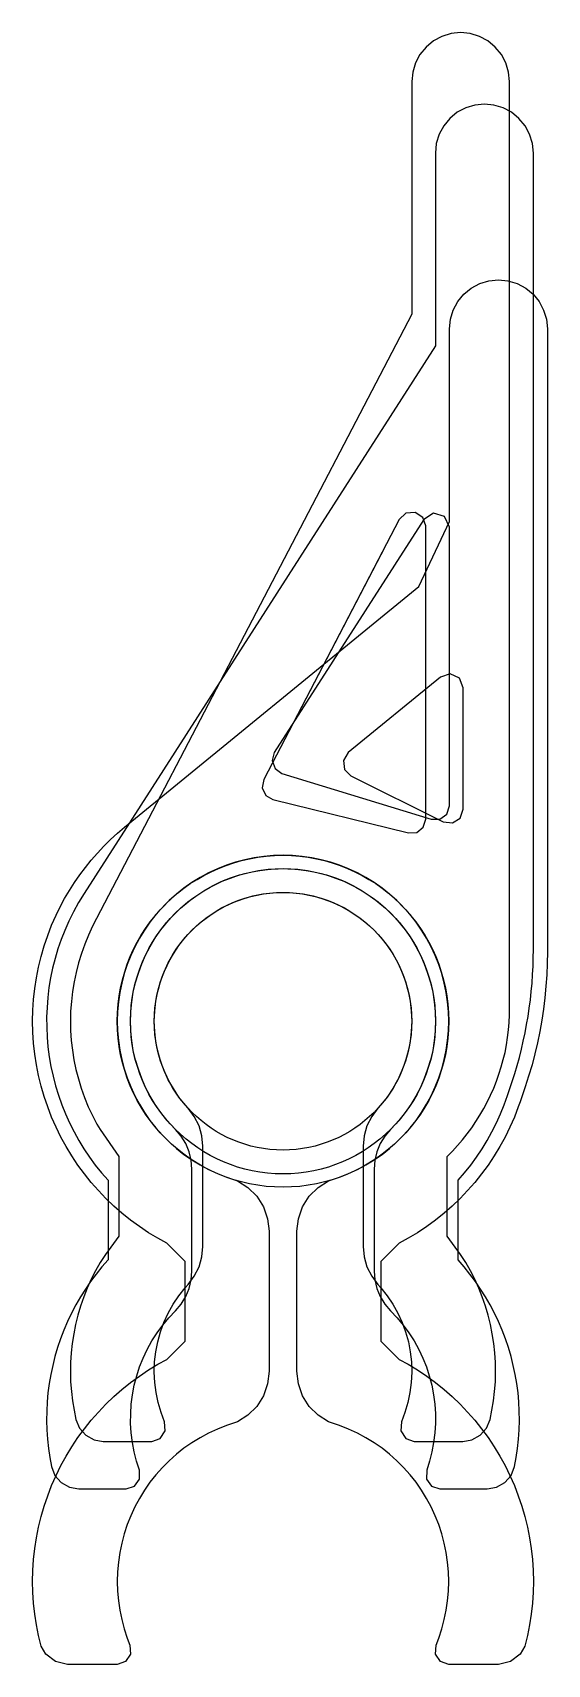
# Model space of a CAD drawing. Extents: x -18 to 19, y -46 to 71.
import ezdxf

# ---------------------------------------------------------------- set-up
doc = ezdxf.new("R2010")
doc.units = 0
doc.header["$MEASUREMENT"] = 0
doc.layers.get('0').update_dxf_attribs({"linetype": 'CONTINUOUS'})
for name, color, linetype in [('EMT12_PS_Bracket_Cutout', 6, 'CONTINUOUS'), ('EMT12_PS_Bracket_Outline', 4, 'CONTINUOUS'), ('EMT34_PS_Bracket_Cutout', 1, 'CONTINUOUS'), ('EMT34_PS_Bracket_Outline', 3, 'CONTINUOUS'), ('PVC12_PS_Bracket_Cutout', 2, 'CONTINUOUS'), ('PVC12_PS_Bracket_Outline', 142, 'CONTINUOUS')]:
    doc.layers.add(name, color=color, linetype=linetype)

msp = doc.modelspace()

# ---------------------------------------------------------------- linework, layer by layer
for radius in [11.85, 10.9, 9.2]:
    msp.add_circle((0, 0), radius)
at = {"layer": 'EMT12_PS_Bracket_Cutout'}
msp.add_lwpolyline([(7.31, 33.91), (-1.37, 17.26), (-1.48, 16.68), (-1.23, 16.13), (-0.72, 15.83), (8.96, 13.45), (9.56, 13.49), (10.02, 13.86), (10.2, 14.42), (10.2, 35.37), (9.99, 35.98), (9.44, 36.34), (8.79, 36.28), (8.31, 35.83), (-1.37, 17.26)], dxfattribs=at)
at = {"layer": 'EMT12_PS_Bracket_Outline'}
msp.add_lwpolyline([(16.13, 67.78), (15.93, 68.44), (15.61, 69.04), (15.17, 69.57), (14.64, 70.01), (14.04, 70.33), (13.38, 70.53), (12.7, 70.6), (12.02, 70.53), (11.36, 70.33), (10.76, 70.01), (10.23, 69.57), (9.79, 69.04), (9.47, 68.44), (9.27, 67.78), (9.2, 67.1), (9.2, 50.5), (-13.61, 6.78), (-13.9, 6.14), (-14.17, 5.5), (-14.41, 4.84), (-14.62, 4.17), (-14.79, 3.49), (-14.94, 2.81), (-15.05, 2.12), (-15.13, 1.42), (-15.18, 0.72), (-15.2, 0.03), (-15.19, -0.67), (-15.14, -1.37), (-15.06, -2.07), (-14.95, -2.76), (-14.8, -3.44), (-14.63, -4.12), (-14.43, -4.79), (-14.19, -5.45), (-13.92, -6.1), (-13.63, -6.73), (-13.3, -7.35), (-13.08, -7.74), (-11.73, -9.66), (-11.73, -15.34), (-12.7, -16.65), (-13.06, -17.23), (-13.4, -17.82), (-13.71, -18.43), (-13.99, -19.06), (-14.24, -19.69), (-14.47, -20.34), (-14.66, -21), (-14.83, -21.66), (-14.96, -22.33), (-15.07, -23.01), (-15.14, -23.69), (-15.19, -24.38), (-15.2, -25.06), (-15.18, -25.74), (-15.13, -26.43), (-15.05, -27.11), (-14.94, -27.78), (-14.8, -28.45), (-14.54, -29.07), (-14.1, -29.57), (-13.51, -29.89), (-12.85, -30), (-9.38, -30), (-8.77, -29.79), (-8.42, -29.25), (-8.46, -28.61), (-8.72, -27.93), (-8.93, -27.23), (-9.07, -26.51), (-9.17, -25.79), (-9.2, -25.06), (-9.18, -24.33), (-9.09, -23.61), (-8.96, -22.89), (-8.76, -22.19), (-8.51, -21.51), (-8.21, -20.84), (-7.85, -20.21), (-7.45, -19.6), (-7, -19.03), (-6.78, -18.79), (-6.34, -18.2), (-6, -17.53), (-5.8, -16.82), (-5.73, -16.08), (-5.73, -8.92), (-5.8, -8.18), (-6, -7.47), (-6.34, -6.8), (-6.78, -6.21), (-7, -5.97), (-7.44, -5.41), (-7.84, -4.81), (-8.2, -4.18), (-8.5, -3.52), (-8.75, -2.84), (-8.95, -2.15), (-9.09, -1.44), (-9.17, -0.72), (-9.2, 0), (-9.17, 0.72), (-9.09, 1.44), (-8.95, 2.15), (-8.75, 2.84), (-8.5, 3.52), (-8.2, 4.18), (-7.84, 4.81), (-7.44, 5.41), (-7, 5.97), (-6.51, 6.51), (-5.97, 7), (-5.41, 7.44), (-4.81, 7.84), (-4.18, 8.2), (-3.52, 8.5), (-2.84, 8.75), (-2.15, 8.95), (-1.44, 9.09), (-0.72, 9.17), (0, 9.2), (0.72, 9.17), (1.44, 9.09), (2.15, 8.95), (2.84, 8.75), (3.52, 8.5), (4.18, 8.2), (4.81, 7.84), (5.41, 7.44), (5.97, 7), (6.51, 6.51), (7, 5.97), (7.44, 5.41), (7.84, 4.81), (8.2, 4.18), (8.5, 3.52), (8.75, 2.84), (8.95, 2.15), (9.09, 1.44), (9.17, 0.72), (9.2, 0), (9.17, -0.72), (9.09, -1.44), (8.95, -2.15), (8.75, -2.84), (8.5, -3.52), (8.2, -4.18), (7.84, -4.81), (7.44, -5.41), (7, -5.97), (6.78, -6.21), (6.34, -6.8), (6, -7.47), (5.8, -8.18), (5.73, -8.92), (5.73, -16.08), (5.8, -16.82), (6, -17.53), (6.34, -18.2), (6.78, -18.79), (7, -19.03), (7.45, -19.6), (7.85, -20.21), (8.21, -20.84), (8.51, -21.51), (8.76, -22.19), (8.96, -22.89), (9.09, -23.61), (9.18, -24.33), (9.2, -25.06), (9.17, -25.79), (9.07, -26.51), (8.93, -27.23), (8.72, -27.93), (8.46, -28.61), (8.42, -29.25), (8.77, -29.79), (9.38, -30), (12.85, -30), (13.51, -29.89), (14.1, -29.57), (14.54, -29.07), (14.8, -28.45), (14.94, -27.78), (15.05, -27.11), (15.13, -26.43), (15.18, -25.74), (15.2, -25.06), (15.19, -24.38), (15.14, -23.69), (15.07, -23.01), (14.96, -22.33), (14.83, -21.66), (14.66, -21), (14.47, -20.34), (14.24, -19.69), (13.99, -19.06), (13.71, -18.43), (13.4, -17.82), (13.06, -17.23), (12.7, -16.65), (11.73, -15.34), (11.73, -9.66), (12.11, -9.28), (12.48, -8.88), (12.83, -8.47), (13.17, -8.05), (13.49, -7.62), (13.79, -7.17), (14.08, -6.71), (14.35, -6.24), (14.6, -5.77), (14.84, -5.28), (15.06, -4.79), (15.26, -4.29), (15.44, -3.78), (15.6, -3.26), (15.74, -2.74), (15.87, -2.22), (15.97, -1.69), (16.06, -1.15), (16.12, -0.62), (16.17, -0.08), (16.19, 0.46), (16.2, 1), (16.2, 67.1)], close=True, dxfattribs=at)
at = {"layer": 'EMT34_PS_Bracket_Cutout'}
msp.add_lwpolyline([(4.67, 19.19), (4.33, 18.63), (4.4, 17.99), (4.86, 17.52), (11.45, 14.24), (12.11, 14.16), (12.67, 14.51), (12.89, 15.14), (12.89, 23.8), (12.62, 24.49), (11.96, 24.8), (11.26, 24.58)], close=True, dxfattribs=at)
at = {"layer": 'EMT34_PS_Bracket_Outline'}
msp.add_lwpolyline([(11.97, 50.13), (12.17, 50.79), (12.49, 51.39), (12.93, 51.92), (13.46, 52.36), (14.06, 52.68), (14.72, 52.88), (15.4, 52.95), (16.08, 52.88), (16.74, 52.68), (17.35, 52.36), (17.88, 51.92), (18.31, 51.39), (18.63, 50.79), (18.83, 50.13), (18.9, 49.45), (18.9, 4.95), (18.89, 4.13), (18.86, 3.31), (18.8, 2.5), (18.72, 1.68), (18.62, 0.87), (18.5, 0.07), (18.36, -0.74), (18.19, -1.54), (18, -2.33), (17.8, -3.12), (17.56, -3.91), (17.31, -4.68), (16.95, -5.75), (16.82, -6.12), (16.54, -6.85), (16.22, -7.57), (15.88, -8.27), (15.5, -8.95), (15.1, -9.62), (14.66, -10.27), (14.2, -10.9), (13.71, -11.51), (13.2, -12.09), (12.66, -12.66), (12.09, -13.2), (11.51, -13.71), (10.9, -14.2), (10.27, -14.66), (9.62, -15.1), (8.95, -15.5), (8.31, -15.85), (7, -17.16), (7, -22.84), (8.31, -24.15), (8.95, -24.5), (9.62, -24.9), (10.27, -25.34), (10.9, -25.8), (11.51, -26.29), (12.09, -26.8), (12.66, -27.34), (13.2, -27.91), (13.71, -28.49), (14.2, -29.1), (14.66, -29.73), (15.1, -30.38), (15.5, -31.05), (15.88, -31.73), (16.22, -32.43), (16.54, -33.15), (16.82, -33.88), (17.07, -34.62), (17.29, -35.37), (17.48, -36.13), (17.63, -36.89), (17.75, -37.66), (17.83, -38.44), (17.88, -39.22), (17.9, -40), (17.88, -40.78), (17.83, -41.56), (17.75, -42.34), (17.63, -43.11), (17.48, -43.87), (17.29, -44.63), (16.96, -45.19), (16.26, -45.73), (15.4, -45.93), (11.86, -45.93), (11.26, -45.72), (10.9, -45.19), (10.94, -44.56), (11.14, -44.05), (11.35, -43.4), (11.53, -42.73), (11.67, -42.06), (11.77, -41.38), (11.83, -40.69), (11.85, -40), (11.83, -39.31), (11.77, -38.62), (11.67, -37.94), (11.53, -37.27), (11.35, -36.6), (11.14, -35.95), (10.88, -35.31), (10.59, -34.68), (10.26, -34.07), (9.9, -33.49), (9.51, -32.92), (9.08, -32.38), (8.62, -31.87), (8.13, -31.38), (7.62, -30.92), (7.08, -30.49), (6.51, -30.1), (5.93, -29.74), (5.32, -29.41), (4.69, -29.12), (4.05, -28.86), (3.26, -28.61), (2.51, -28.13), (1.87, -27.5), (1.4, -26.74), (1.1, -25.89), (1, -25), (1, -15), (1.1, -14.11), (1.4, -13.26), (1.87, -12.5), (2.51, -11.87), (3.26, -11.39), (4.05, -11.14), (4.69, -10.88), (5.32, -10.59), (5.93, -10.26), (6.51, -9.9), (7.08, -9.51), (7.62, -9.08), (8.13, -8.62), (8.62, -8.13), (9.08, -7.62), (9.51, -7.08), (9.9, -6.51), (10.26, -5.93), (10.59, -5.32), (10.88, -4.69), (11.14, -4.05), (11.35, -3.4), (11.53, -2.73), (11.67, -2.06), (11.77, -1.38), (11.83, -0.69), (11.85, 0), (11.83, 0.69), (11.77, 1.38), (11.67, 2.06), (11.53, 2.73), (11.35, 3.4), (11.14, 4.05), (10.88, 4.69), (10.59, 5.32), (10.26, 5.93), (9.9, 6.51), (9.51, 7.08), (9.08, 7.62), (8.62, 8.13), (8.13, 8.62), (7.62, 9.08), (7.08, 9.51), (6.51, 9.9), (5.93, 10.26), (5.32, 10.59), (4.69, 10.88), (4.05, 11.14), (3.4, 11.35), (2.73, 11.53), (2.06, 11.67), (1.38, 11.77), (0.69, 11.83), (0, 11.85), (-0.69, 11.83), (-1.38, 11.77), (-2.06, 11.67), (-2.73, 11.53), (-3.4, 11.35), (-4.05, 11.14), (-4.69, 10.88), (-5.32, 10.59), (-5.93, 10.26), (-6.51, 9.9), (-7.08, 9.51), (-7.62, 9.08), (-8.13, 8.62), (-8.62, 8.13), (-9.08, 7.62), (-9.51, 7.08), (-9.9, 6.51), (-10.26, 5.93), (-10.59, 5.32), (-10.88, 4.69), (-11.14, 4.05), (-11.35, 3.4), (-11.53, 2.73), (-11.67, 2.06), (-11.77, 1.38), (-11.83, 0.69), (-11.85, 0), (-11.83, -0.69), (-11.77, -1.38), (-11.67, -2.06), (-11.53, -2.73), (-11.35, -3.4), (-11.14, -4.05), (-10.88, -4.69), (-10.59, -5.32), (-10.26, -5.93), (-9.9, -6.51), (-9.51, -7.08), (-9.08, -7.62), (-8.62, -8.13), (-8.13, -8.62), (-7.62, -9.08), (-7.08, -9.51), (-6.51, -9.9), (-5.93, -10.26), (-5.32, -10.59), (-4.69, -10.88), (-4.05, -11.14), (-3.26, -11.39), (-2.51, -11.87), (-1.87, -12.5), (-1.4, -13.26), (-1.1, -14.11), (-1, -15), (-1, -25), (-1.1, -25.89), (-1.4, -26.74), (-1.87, -27.5), (-2.51, -28.13), (-3.26, -28.61), (-4.05, -28.86), (-4.69, -29.12), (-5.32, -29.41), (-5.93, -29.74), (-6.51, -30.1), (-7.08, -30.49), (-7.62, -30.92), (-8.13, -31.38), (-8.62, -31.87), (-9.08, -32.38), (-9.51, -32.92), (-9.9, -33.49), (-10.26, -34.07), (-10.59, -34.68), (-10.88, -35.31), (-11.14, -35.95), (-11.35, -36.6), (-11.53, -37.27), (-11.67, -37.94), (-11.77, -38.62), (-11.83, -39.31), (-11.85, -40), (-11.83, -40.69), (-11.77, -41.38), (-11.67, -42.06), (-11.53, -42.73), (-11.35, -43.4), (-11.14, -44.05), (-10.94, -44.56), (-10.9, -45.19), (-11.26, -45.72), (-11.86, -45.93), (-15.4, -45.93), (-16.26, -45.73), (-16.96, -45.19), (-17.29, -44.63), (-17.48, -43.87), (-17.63, -43.11), (-17.75, -42.34), (-17.83, -41.56), (-17.88, -40.78), (-17.9, -40), (-17.88, -39.22), (-17.83, -38.44), (-17.75, -37.66), (-17.63, -36.89), (-17.48, -36.13), (-17.29, -35.37), (-17.07, -34.62), (-16.82, -33.88), (-16.54, -33.15), (-16.22, -32.43), (-15.88, -31.73), (-15.5, -31.05), (-15.1, -30.38), (-14.66, -29.73), (-14.2, -29.1), (-13.71, -28.49), (-13.2, -27.91), (-12.66, -27.34), (-12.09, -26.8), (-11.51, -26.29), (-10.9, -25.8), (-10.27, -25.34), (-9.62, -24.9), (-8.95, -24.5), (-8.31, -24.15), (-7, -22.84), (-7, -17.16), (-8.31, -15.85), (-8.95, -15.5), (-9.62, -15.1), (-10.27, -14.66), (-10.9, -14.2), (-11.51, -13.71), (-12.09, -13.2), (-12.66, -12.66), (-13.2, -12.09), (-13.71, -11.51), (-14.2, -10.9), (-14.66, -10.27), (-15.1, -9.62), (-15.5, -8.95), (-15.88, -8.27), (-16.22, -7.57), (-16.54, -6.85), (-16.82, -6.12), (-17.07, -5.38), (-17.29, -4.63), (-17.48, -3.87), (-17.63, -3.11), (-17.75, -2.34), (-17.83, -1.56), (-17.88, -0.78), (-17.9, 0), (-17.88, 0.78), (-17.83, 1.56), (-17.75, 2.34), (-17.63, 3.11), (-17.48, 3.87), (-17.29, 4.63), (-17.07, 5.38), (-16.82, 6.12), (-16.54, 6.85), (-16.22, 7.57), (-15.93, 8.17), (-15.61, 8.76), (-15.27, 9.34), (-14.91, 9.9), (-14.53, 10.45), (-14.13, 10.99), (-13.71, 11.51), (-13.27, 12.01), (-12.81, 12.5), (-12.33, 12.97), (-11.84, 13.43), (-11.33, 13.86), (9.7, 31.05), (11.9, 35.69), (11.9, 49.45)], close=True, dxfattribs=at)
at = {"layer": 'PVC12_PS_Bracket_Cutout'}
msp.add_lwpolyline([(-0.62, 19.2), (-0.78, 18.62), (-0.57, 18.05), (-0.08, 17.7), (10.6, 14.42), (11.22, 14.43), (11.71, 14.79), (11.9, 15.38), (11.9, 35.29), (11.55, 36.05), (10.76, 36.28), (10.06, 35.83)], close=True, dxfattribs=at)
at = {"layer": 'PVC12_PS_Bracket_Outline'}
msp.add_lwpolyline([(10.9, 62), (10.9, 48.24), (-14.22, 9.13), (-14.62, 8.48), (-14.98, 7.82), (-15.32, 7.14), (-15.6, 6.49), (-15.86, 5.83), (-16.09, 5.16), (-16.29, 4.48), (-16.47, 3.8), (-16.61, 3.1), (-16.73, 2.4), (-16.81, 1.7), (-16.87, 0.99), (-16.9, 0.29), (-16.89, -0.42), (-16.86, -1.13), (-16.8, -1.83), (-16.71, -2.54), (-16.59, -3.23), (-16.44, -3.93), (-16.26, -4.61), (-16.05, -5.29), (-15.82, -5.96), (-15.55, -6.61), (-15.26, -7.26), (-14.94, -7.89), (-14.6, -8.51), (-14.23, -9.12), (-13.84, -9.7), (-13.42, -10.28), (-12.97, -10.83), (-12.51, -11.36), (-12.51, -17.04), (-12.94, -17.54), (-13.36, -18.05), (-13.76, -18.58), (-14.13, -19.13), (-14.48, -19.69), (-14.81, -20.26), (-15.12, -20.85), (-15.4, -21.45), (-15.66, -22.06), (-15.9, -22.67), (-16.11, -23.3), (-16.3, -23.94), (-16.46, -24.58), (-16.6, -25.22), (-16.71, -25.88), (-16.8, -26.53), (-16.86, -27.19), (-16.89, -27.85), (-16.9, -28.52), (-16.88, -29.18), (-16.84, -29.84), (-16.77, -30.5), (-16.67, -31.15), (-16.55, -31.8), (-16.31, -32.44), (-15.86, -32.95), (-15.27, -33.28), (-14.59, -33.4), (-11.21, -33.4), (-10.61, -33.2), (-10.25, -32.69), (-10.27, -32.06), (-10.48, -31.41), (-10.64, -30.75), (-10.77, -30.08), (-10.85, -29.4), (-10.9, -28.71), (-10.89, -28.03), (-10.85, -27.35), (-10.76, -26.67), (-10.63, -25.99), (-10.46, -25.33), (-10.25, -24.68), (-9.99, -24.05), (-9.7, -23.43), (-9.37, -22.83), (-9, -22.25), (-8.6, -21.7), (-8.16, -21.17), (-7.69, -20.67), (-7.28, -20.2), (-6.95, -19.66), (-6.71, -19.08), (-6.56, -18.47), (-6.51, -17.84), (-6.51, -10.56), (-6.56, -9.93), (-6.71, -9.32), (-6.95, -8.74), (-7.28, -8.2), (-7.69, -7.73), (-8.3, -7.07), (-8.74, -6.52), (-9.14, -5.95), (-9.5, -5.35), (-9.82, -4.73), (-10.1, -4.09), (-10.34, -3.43), (-10.54, -2.76), (-10.7, -2.08), (-10.81, -1.39), (-10.88, -0.7), (-10.9, 0), (-10.88, 0.7), (-10.81, 1.39), (-10.7, 2.08), (-10.54, 2.76), (-10.34, 3.43), (-10.1, 4.09), (-9.82, 4.73), (-9.5, 5.35), (-9.14, 5.95), (-8.74, 6.52), (-8.3, 7.07), (-7.83, 7.58), (-7.33, 8.07), (-6.8, 8.52), (-6.24, 8.94), (-5.65, 9.32), (-5.04, 9.66), (-4.41, 9.97), (-3.76, 10.23), (-3.1, 10.45), (-2.43, 10.63), (-1.74, 10.76), (-1.05, 10.85), (-0.35, 10.89), (0, 10.9), (0.35, 10.89), (1.05, 10.85), (1.74, 10.76), (2.43, 10.63), (3.1, 10.45), (3.76, 10.23), (4.41, 9.97), (5.04, 9.66), (5.65, 9.32), (6.24, 8.94), (6.8, 8.52), (7.33, 8.07), (7.83, 7.58), (8.3, 7.07), (8.74, 6.52), (9.14, 5.95), (9.5, 5.35), (9.82, 4.73), (10.1, 4.09), (10.34, 3.43), (10.54, 2.76), (10.7, 2.08), (10.81, 1.39), (10.88, 0.7), (10.9, 0), (10.88, -0.7), (10.81, -1.39), (10.7, -2.08), (10.54, -2.76), (10.34, -3.43), (10.1, -4.09), (9.82, -4.73), (9.5, -5.35), (9.14, -5.95), (8.74, -6.52), (8.3, -7.07), (7.69, -7.73), (7.28, -8.2), (6.95, -8.74), (6.71, -9.32), (6.56, -9.93), (6.51, -10.56), (6.51, -17.84), (6.56, -18.47), (6.71, -19.08), (6.95, -19.66), (7.28, -20.2), (7.69, -20.67), (8.16, -21.17), (8.6, -21.7), (9, -22.25), (9.37, -22.83), (9.7, -23.43), (9.99, -24.05), (10.25, -24.68), (10.46, -25.33), (10.63, -25.99), (10.76, -26.67), (10.85, -27.35), (10.89, -28.03), (10.9, -28.71), (10.85, -29.4), (10.77, -30.08), (10.64, -30.75), (10.48, -31.41), (10.27, -32.06), (10.25, -32.69), (10.61, -33.2), (11.21, -33.4), (14.59, -33.4), (15.27, -33.28), (15.86, -32.95), (16.31, -32.44), (16.55, -31.8), (16.67, -31.15), (16.77, -30.5), (16.84, -29.84), (16.88, -29.18), (16.9, -28.52), (16.89, -27.85), (16.86, -27.19), (16.8, -26.53), (16.71, -25.88), (16.6, -25.22), (16.46, -24.58), (16.3, -23.94), (16.11, -23.3), (15.9, -22.67), (15.66, -22.06), (15.4, -21.45), (15.12, -20.85), (14.81, -20.26), (14.48, -19.69), (14.13, -19.13), (13.76, -18.58), (13.36, -18.05), (12.94, -17.54), (12.51, -17.04), (12.51, -11.36), (12.97, -10.83), (13.42, -10.28), (13.84, -9.7), (14.23, -9.12), (14.6, -8.51), (14.94, -7.89), (15.26, -7.26), (15.55, -6.61), (15.82, -5.96), (16.04, -5.31), (16.38, -4.31, 0.080119), (17.9, 5.13), (17.9, 62), (17.83, 62.68), (17.63, 63.34), (17.31, 63.94), (16.87, 64.47), (16.34, 64.91), (15.74, 65.23), (15.08, 65.43), (14.4, 65.5), (13.71, 65.43), (13.06, 65.23), (12.45, 64.91), (11.92, 64.47), (11.49, 63.94), (11.16, 63.34), (10.96, 62.68)], format="xyb", close=True, dxfattribs=at)

doc.saveas('drawing.dxf')
